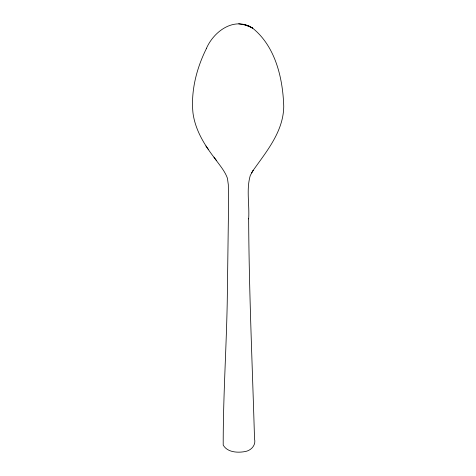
<?xml version="1.0" encoding="UTF-8"?>
<svg xmlns="http://www.w3.org/2000/svg" width="476" height="476" viewBox="0 0 476 476"><rect width="100%" height="100%" fill="white"/><g stroke="black" fill="none" stroke-linecap="round" stroke-linejoin="round"><path stroke-width="0.71" d="M206.548 48.278C196.636 68.092 190.769 90.72 192.976 112.949C195.38 131.108 205.578 146.679 216.639 160.757M251.596 172.907L253.226 170.289L250.299 175.471C246.146 189.46 249.626 204.543 248.662 218.906L248.656 218.811C249.025 292.204 252.393 365.52 254.523 438.872C256.237 445.197 250.923 450.718 244.956 451.581C237.548 452.944 227.332 452.396 223.202 445.078C223.143 397.46 226.314 349.658 227.242 301.98L228.522 206.983L228.319 184.765L227.451 178.316C224.636 170.349 218.597 164.089 214.004 157.134M206.507 48.219C214.081 31 234.591 16.255 252.726 28.221L248.662 26.007L252.661 28.167M253.107 170.479C266.78 151.076 283.44 131.453 283.744 106.356C282.851 78.219 275.461 46.41 252.482 28.03M238.708 23.8L246.205 25.192L250.465 26.971L244.724 24.788M205.924 145.977L208.583 149.767"/></g></svg>
